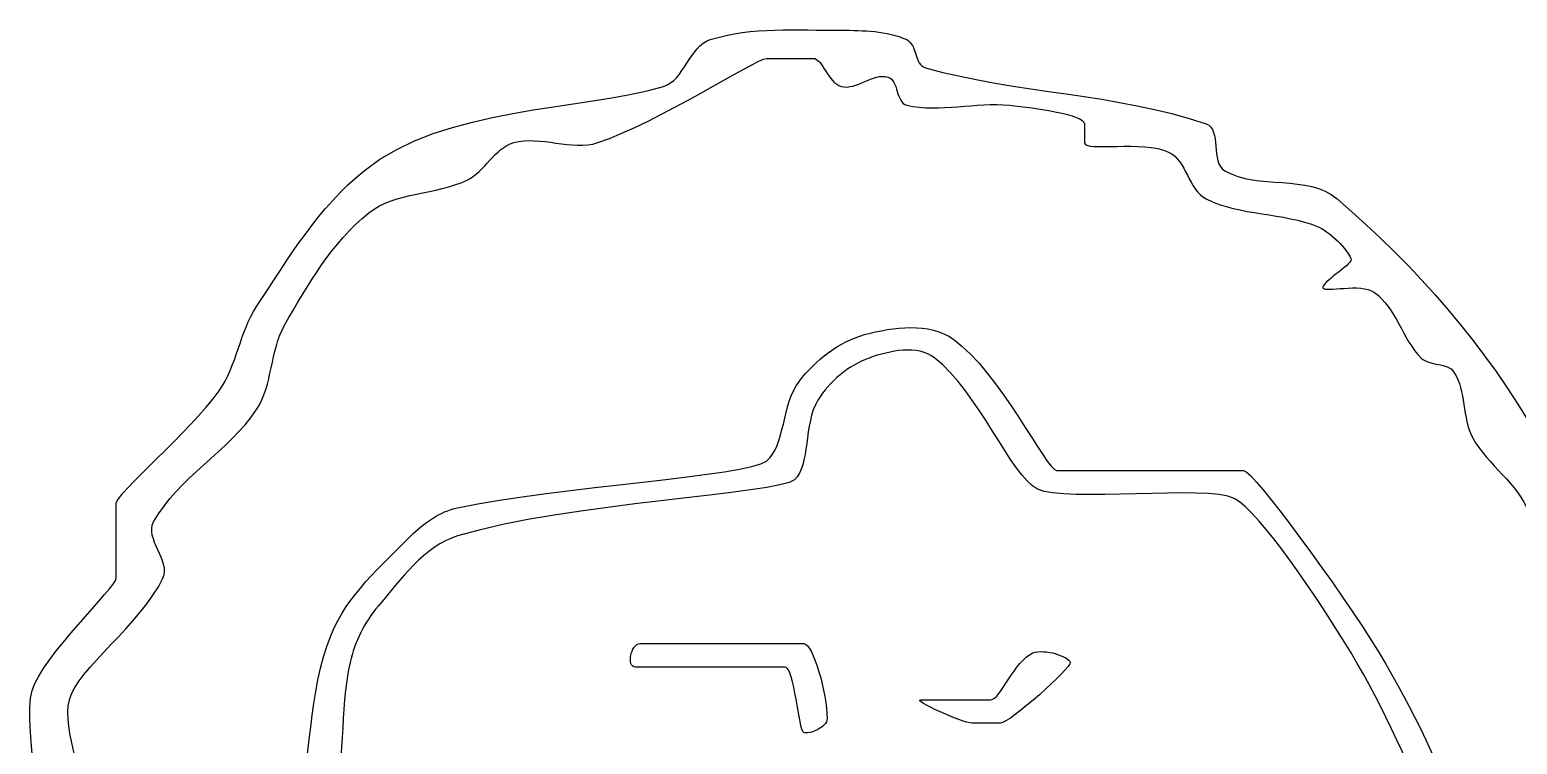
# Model space of a CAD drawing. Extents: x 4 to 678, y 18 to 648.
# Drawn here: x 224.8 to 383.8, y 571.8 to 648.1 of the extents above; entities that cross this region are included whole.
import ezdxf

# ---------------------------------------------------------------- set-up
doc = ezdxf.new("R2010")
doc.units = 0
doc.layers.add('Poly', color=3, linetype='CONTINUOUS')

msp = doc.modelspace()

# ---------------------------------------------------------------- linework, layer by layer
at = {"layer": 'Poly'}
for points in [[(297.5, 647), (298.34, 647.24), (299.19, 647.45), (300.05, 647.62), (300.91, 647.75), (301.78, 647.86), (302.66, 647.94), (303.54, 647.99), (304.42, 648.03), (305.3, 648.05), (306.19, 648.06), (307.08, 648.05), (307.97, 648.04), (308.85, 648.03), (309.74, 648.01), (310.62, 648), (311.5, 648)], [(311.5, 648), (311.94, 648), (312.39, 648), (312.84, 647.99), (313.29, 647.98), (313.73, 647.96), (314.18, 647.94), (314.63, 647.9), (315.08, 647.86), (315.52, 647.8), (315.96, 647.74), (316.4, 647.66), (316.83, 647.56), (317.26, 647.45), (317.68, 647.32), (318.09, 647.17), (318.5, 647)], [(292.5, 642), (292.9, 642.16), (293.27, 642.38), (293.61, 642.65), (293.92, 642.96), (294.21, 643.31), (294.48, 643.69), (294.75, 644.08), (295, 644.48), (295.26, 644.89), (295.53, 645.28), (295.8, 645.66), (296.09, 646.01), (296.4, 646.33), (296.73, 646.61), (297.1, 646.83), (297.5, 647)], [(318.5, 647), (318.69, 646.89), (318.85, 646.74), (318.99, 646.57), (319.11, 646.37), (319.22, 646.15), (319.31, 645.92), (319.4, 645.68), (319.48, 645.44), (319.56, 645.2), (319.65, 644.96), (319.74, 644.74), (319.85, 644.54), (319.98, 644.36), (320.13, 644.2), (320.3, 644.08), (320.5, 644)], [(285.5, 636), (286.74, 636.45), (288.06, 637), (289.44, 637.62), (290.86, 638.3), (292.29, 639.03), (293.73, 639.78), (295.14, 640.54), (296.51, 641.3), (297.82, 642.02), (299.04, 642.71), (300.16, 643.34), (301.16, 643.89), (302.01, 644.35), (302.7, 644.7), (303.2, 644.92), (303.5, 645)], [(303.5, 645), (303.56, 645), (303.71, 645), (303.96, 645), (304.28, 645), (304.66, 645), (305.08, 645), (305.53, 645), (306, 645), (306.47, 645), (306.92, 645), (307.34, 645), (307.72, 645), (308.04, 645), (308.29, 645), (308.44, 645), (308.5, 645)], [(308.5, 645), (308.68, 644.97), (308.86, 644.89), (309.03, 644.75), (309.2, 644.58), (309.36, 644.37), (309.53, 644.14), (309.69, 643.89), (309.86, 643.63), (310.03, 643.36), (310.21, 643.1), (310.4, 642.85), (310.59, 642.61), (310.8, 642.4), (311.02, 642.23), (311.25, 642.09), (311.5, 642)], [(320.5, 644), (322.35, 643.51), (324.21, 643.09), (326.09, 642.71), (327.97, 642.36), (329.87, 642.05), (331.76, 641.76), (333.66, 641.48), (335.56, 641.21), (337.46, 640.93), (339.36, 640.63), (341.25, 640.3), (343.12, 639.95), (344.99, 639.55), (346.84, 639.1), (348.68, 638.58), (350.5, 638)], [(311.5, 642), (311.81, 641.95), (312.12, 641.94), (312.43, 641.98), (312.75, 642.05), (313.06, 642.14), (313.38, 642.26), (313.69, 642.39), (314.01, 642.52), (314.32, 642.65), (314.63, 642.78), (314.95, 642.89), (315.26, 642.98), (315.57, 643.05), (315.88, 643.07), (316.19, 643.06), (316.5, 643)], [(316.5, 643), (316.7, 642.91), (316.87, 642.79), (317.01, 642.62), (317.14, 642.43), (317.24, 642.21), (317.33, 641.98), (317.42, 641.73), (317.49, 641.48), (317.57, 641.23), (317.66, 640.98), (317.75, 640.75), (317.86, 640.54), (317.98, 640.35), (318.13, 640.19), (318.3, 640.07), (318.5, 640)], [(260.5, 633), (262.18, 634.22), (263.99, 635.27), (265.89, 636.18), (267.89, 636.97), (269.95, 637.63), (272.07, 638.2), (274.22, 638.69), (276.39, 639.12), (278.57, 639.49), (280.73, 639.83), (282.86, 640.14), (284.95, 640.46), (286.97, 640.79), (288.92, 641.14), (290.76, 641.54), (292.5, 642)], [(318.5, 640), (319.17, 639.87), (319.85, 639.78), (320.53, 639.73), (321.21, 639.71), (321.9, 639.71), (322.59, 639.74), (323.28, 639.78), (323.97, 639.83), (324.67, 639.89), (325.36, 639.95), (326.05, 640), (326.75, 640.05), (327.44, 640.07), (328.13, 640.08), (328.81, 640.05), (329.5, 640)], [(329.5, 640), (330.04, 639.94), (330.63, 639.87), (331.25, 639.79), (331.9, 639.71), (332.57, 639.61), (333.23, 639.5), (333.89, 639.39), (334.53, 639.27), (335.13, 639.14), (335.69, 639), (336.2, 638.85), (336.63, 638.69), (337, 638.53), (337.27, 638.36), (337.44, 638.18), (337.5, 638)], [(337.5, 638), (337.5, 637.98), (337.5, 637.91), (337.5, 637.82), (337.5, 637.69), (337.5, 637.54), (337.5, 637.37), (337.5, 637.19), (337.5, 637), (337.5, 636.81), (337.5, 636.63), (337.5, 636.46), (337.5, 636.31), (337.5, 636.18), (337.5, 636.09), (337.5, 636.02), (337.5, 636)], [(350.5, 638), (350.79, 637.86), (351.01, 637.65), (351.18, 637.4), (351.31, 637.1), (351.4, 636.76), (351.47, 636.4), (351.52, 636.01), (351.55, 635.62), (351.59, 635.22), (351.63, 634.82), (351.69, 634.44), (351.77, 634.07), (351.88, 633.74), (352.04, 633.45), (352.24, 633.2), (352.5, 633)], [(276.5, 636), (277.05, 636.13), (277.6, 636.2), (278.16, 636.22), (278.72, 636.21), (279.29, 636.17), (279.86, 636.11), (280.44, 636.04), (281.01, 635.95), (281.59, 635.87), (282.16, 635.8), (282.73, 635.75), (283.3, 635.72), (283.86, 635.72), (284.41, 635.76), (284.96, 635.85), (285.5, 636)], [(271.5, 632), (271.85, 632.19), (272.18, 632.41), (272.5, 632.66), (272.8, 632.93), (273.1, 633.22), (273.39, 633.52), (273.67, 633.82), (273.95, 634.13), (274.23, 634.43), (274.52, 634.72), (274.82, 635), (275.12, 635.26), (275.44, 635.49), (275.77, 635.7), (276.13, 635.87), (276.5, 636)], [(337.5, 636), (337.57, 635.84), (337.77, 635.72), (338.1, 635.64), (338.52, 635.6), (339.04, 635.58), (339.63, 635.58), (340.28, 635.59), (340.97, 635.6), (341.7, 635.61), (342.45, 635.61), (343.2, 635.59), (343.94, 635.55), (344.65, 635.48), (345.33, 635.37), (345.95, 635.21), (346.5, 635)], [(346.5, 635), (346.84, 634.81), (347.15, 634.57), (347.43, 634.29), (347.67, 633.98), (347.9, 633.64), (348.11, 633.28), (348.32, 632.9), (348.51, 632.52), (348.71, 632.14), (348.91, 631.77), (349.12, 631.4), (349.34, 631.06), (349.59, 630.74), (349.86, 630.45), (350.16, 630.2), (350.5, 630)], [(249, 618.5), (249.64, 619.47), (250.27, 620.44), (250.91, 621.42), (251.55, 622.39), (252.2, 623.37), (252.86, 624.33), (253.54, 625.29), (254.22, 626.23), (254.92, 627.16), (255.64, 628.07), (256.39, 628.96), (257.15, 629.83), (257.94, 630.67), (258.76, 631.48), (259.62, 632.26), (260.5, 633)], [(352.5, 633), (353.19, 632.66), (353.91, 632.39), (354.67, 632.19), (355.44, 632.04), (356.24, 631.94), (357.04, 631.86), (357.85, 631.79), (358.66, 631.73), (359.47, 631.67), (360.27, 631.58), (361.05, 631.47), (361.8, 631.31), (362.53, 631.09), (363.23, 630.81), (363.89, 630.45), (364.5, 630)], [(261, 628.5), (261.56, 628.9), (262.14, 629.24), (262.76, 629.54), (263.39, 629.79), (264.05, 630.01), (264.72, 630.19), (265.4, 630.36), (266.09, 630.51), (266.78, 630.65), (267.48, 630.79), (268.17, 630.94), (268.86, 631.1), (269.55, 631.28), (270.21, 631.48), (270.87, 631.72), (271.5, 632)], [(350.5, 630), (351.2, 629.68), (351.92, 629.41), (352.65, 629.18), (353.4, 628.98), (354.15, 628.81), (354.91, 628.66), (355.68, 628.53), (356.46, 628.41), (357.23, 628.29), (358, 628.16), (358.77, 628.03), (359.54, 627.88), (360.3, 627.71), (361.04, 627.51), (361.78, 627.28), (362.5, 627)], [(364.5, 630), (366.08, 628.63), (367.63, 627.23), (369.16, 625.8), (370.66, 624.33), (372.13, 622.84), (373.57, 621.31), (374.98, 619.76), (376.36, 618.17), (377.7, 616.56), (379.01, 614.91), (380.28, 613.24), (381.51, 611.55), (382.7, 609.82), (383.84, 608.07), (384.94, 606.3), (386, 604.5)], [(252, 616.5), (252.47, 617.32), (252.94, 618.13), (253.42, 618.95), (253.9, 619.77), (254.4, 620.58), (254.91, 621.38), (255.43, 622.18), (255.96, 622.96), (256.52, 623.73), (257.09, 624.48), (257.68, 625.21), (258.29, 625.92), (258.93, 626.61), (259.59, 627.27), (260.28, 627.9), (261, 628.5)], [(362.5, 627), (362.79, 626.86), (363.09, 626.69), (363.39, 626.49), (363.69, 626.27), (363.99, 626.02), (364.28, 625.77), (364.56, 625.5), (364.82, 625.23), (365.07, 624.96), (365.29, 624.7), (365.49, 624.44), (365.67, 624.21), (365.81, 623.99), (365.91, 623.79), (365.98, 623.63), (366, 623.5)], [(366, 623.5), (365.96, 623.38), (365.86, 623.22), (365.71, 623.05), (365.5, 622.86), (365.26, 622.66), (365, 622.44), (364.72, 622.21), (364.42, 621.99), (364.14, 621.76), (363.86, 621.54), (363.61, 621.32), (363.38, 621.12), (363.2, 620.93), (363.07, 620.76), (363, 620.62), (363, 620.5)], [(363, 620.5), (363.08, 620.42), (363.23, 620.36), (363.45, 620.34), (363.73, 620.34), (364.06, 620.35), (364.43, 620.38), (364.84, 620.41), (365.26, 620.44), (365.71, 620.47), (366.15, 620.48), (366.6, 620.48), (367.04, 620.45), (367.45, 620.4), (367.84, 620.31), (368.19, 620.18), (368.5, 620)], [(368.5, 620), (368.92, 619.67), (369.3, 619.3), (369.65, 618.91), (369.98, 618.49), (370.29, 618.05), (370.57, 617.59), (370.85, 617.12), (371.11, 616.64), (371.38, 616.15), (371.64, 615.67), (371.91, 615.19), (372.19, 614.71), (372.49, 614.26), (372.8, 613.81), (373.14, 613.39), (373.5, 613)], [(245, 609.5), (245.34, 610.01), (245.65, 610.54), (245.92, 611.09), (246.18, 611.65), (246.41, 612.22), (246.63, 612.8), (246.84, 613.38), (247.04, 613.97), (247.24, 614.56), (247.44, 615.15), (247.66, 615.74), (247.88, 616.31), (248.12, 616.88), (248.39, 617.44), (248.68, 617.98), (249, 618.5)], [(249, 607.5), (249.31, 608), (249.57, 608.53), (249.79, 609.07), (249.99, 609.63), (250.16, 610.2), (250.31, 610.78), (250.44, 611.37), (250.57, 611.96), (250.69, 612.55), (250.82, 613.14), (250.96, 613.73), (251.12, 614.31), (251.29, 614.88), (251.49, 615.43), (251.73, 615.98), (252, 616.5)], [(307, 610.5), (307.34, 610.92), (307.69, 611.33), (308.06, 611.74), (308.45, 612.13), (308.85, 612.51), (309.26, 612.88), (309.68, 613.23), (310.12, 613.57), (310.57, 613.88), (311.03, 614.18), (311.51, 614.46), (311.99, 614.72), (312.48, 614.95), (312.98, 615.16), (313.48, 615.34), (314, 615.5)], [(314, 615.5), (314.58, 615.65), (315.18, 615.79), (315.79, 615.92), (316.41, 616.03), (317.04, 616.12), (317.67, 616.19), (318.3, 616.23), (318.93, 616.25), (319.55, 616.23), (320.16, 616.18), (320.77, 616.1), (321.35, 615.97), (321.92, 615.8), (322.47, 615.58), (323, 615.32), (323.5, 615)], [(321.5, 613), (321.14, 613.24), (320.76, 613.44), (320.36, 613.6), (319.94, 613.72), (319.5, 613.79), (319.05, 613.84), (318.6, 613.85), (318.13, 613.83), (317.66, 613.79), (317.19, 613.73), (316.73, 613.64), (316.26, 613.53), (315.8, 613.42), (315.36, 613.29), (314.92, 613.15), (314.5, 613)], [(323.5, 615), (324.41, 614.28), (325.32, 613.41), (326.23, 612.44), (327.12, 611.37), (328, 610.23), (328.85, 609.06), (329.66, 607.88), (330.44, 606.71), (331.18, 605.59), (331.86, 604.53), (332.48, 603.56), (333.04, 602.71), (333.53, 602), (333.94, 601.46), (334.26, 601.12), (334.5, 601)], [(314.5, 613), (314.08, 612.84), (313.67, 612.66), (313.27, 612.46), (312.87, 612.24), (312.49, 612.01), (312.11, 611.76), (311.74, 611.49), (311.38, 611.21), (311.03, 610.91), (310.7, 610.6), (310.38, 610.28), (310.07, 609.94), (309.78, 609.6), (309.5, 609.24), (309.24, 608.87), (309, 608.5)], [(332.5, 599), (331.95, 599.36), (331.39, 599.88), (330.81, 600.53), (330.22, 601.31), (329.61, 602.18), (328.98, 603.13), (328.34, 604.14), (327.67, 605.19), (326.98, 606.28), (326.28, 607.36), (325.54, 608.44), (324.79, 609.49), (324.01, 610.48), (323.2, 611.41), (322.36, 612.26), (321.5, 613)], [(373.5, 613), (373.68, 612.85), (373.88, 612.72), (374.1, 612.62), (374.33, 612.54), (374.57, 612.47), (374.82, 612.41), (375.07, 612.36), (375.33, 612.31), (375.58, 612.26), (375.83, 612.21), (376.06, 612.14), (376.29, 612.06), (376.5, 611.96), (376.69, 611.83), (376.86, 611.68), (377, 611.5)], [(377, 611.5), (377.23, 611.11), (377.42, 610.7), (377.58, 610.28), (377.71, 609.85), (377.82, 609.4), (377.91, 608.95), (377.99, 608.5), (378.07, 608.04), (378.14, 607.58), (378.21, 607.12), (378.3, 606.66), (378.39, 606.21), (378.5, 605.77), (378.64, 605.33), (378.8, 604.91), (379, 604.5)], [(234, 597.5), (234.09, 597.75), (234.34, 598.12), (234.74, 598.6), (235.28, 599.18), (235.92, 599.84), (236.65, 600.57), (237.46, 601.37), (238.32, 602.22), (239.22, 603.11), (240.13, 604.03), (241.05, 604.96), (241.95, 605.9), (242.81, 606.84), (243.62, 607.76), (244.36, 608.65), (245, 609.5)], [(303.5, 602), (303.86, 602.33), (304.16, 602.73), (304.43, 603.18), (304.65, 603.67), (304.84, 604.2), (305.01, 604.76), (305.17, 605.35), (305.32, 605.95), (305.46, 606.56), (305.61, 607.17), (305.77, 607.78), (305.95, 608.38), (306.15, 608.96), (306.39, 609.51), (306.67, 610.02), (307, 610.5)], [(238, 595.5), (238.52, 596.37), (239.11, 597.19), (239.74, 597.98), (240.41, 598.74), (241.11, 599.48), (241.84, 600.19), (242.6, 600.89), (243.36, 601.59), (244.13, 602.28), (244.89, 602.97), (245.65, 603.67), (246.38, 604.39), (247.09, 605.12), (247.77, 605.88), (248.41, 606.67), (249, 607.5)], [(309, 608.5), (308.74, 608.01), (308.52, 607.47), (308.34, 606.91), (308.2, 606.32), (308.08, 605.72), (307.98, 605.1), (307.89, 604.49), (307.81, 603.87), (307.72, 603.27), (307.63, 602.69), (307.52, 602.13), (307.39, 601.61), (307.23, 601.13), (307.03, 600.7), (306.79, 600.32), (306.5, 600)], [(379, 604.5), (379.31, 603.96), (379.66, 603.44), (380.04, 602.94), (380.44, 602.45), (380.86, 601.97), (381.29, 601.5), (381.73, 601.04), (382.17, 600.57), (382.6, 600.11), (383.02, 599.64), (383.43, 599.15), (383.81, 598.66), (384.16, 598.15), (384.48, 597.62), (384.77, 597.07), (385, 596.5)], [(270.5, 597), (272.64, 597.42), (274.96, 597.81), (277.41, 598.17), (279.96, 598.52), (282.56, 598.85), (285.18, 599.16), (287.78, 599.46), (290.31, 599.75), (292.74, 600.04), (295.03, 600.31), (297.13, 600.59), (299.01, 600.86), (300.62, 601.14), (301.94, 601.42), (302.91, 601.7), (303.5, 602)], [(306.5, 600), (305.94, 599.72), (304.94, 599.45), (303.54, 599.19), (301.79, 598.92), (299.74, 598.65), (297.43, 598.37), (294.91, 598.07), (292.23, 597.76), (289.43, 597.42), (286.56, 597.05), (283.66, 596.65), (280.8, 596.22), (278, 595.74), (275.32, 595.21), (272.8, 594.63), (270.5, 594)], [(334.5, 601), (334.72, 601), (335.36, 601), (336.35, 601), (337.62, 601), (339.14, 601), (340.83, 601), (342.63, 601), (344.5, 601), (346.37, 601), (348.17, 601), (349.86, 601), (351.38, 601), (352.65, 601), (353.64, 601), (354.28, 601), (354.5, 601)], [(354.5, 601), (354.78, 600.86), (355.24, 600.45), (355.85, 599.79), (356.59, 598.93), (357.46, 597.87), (358.41, 596.65), (359.45, 595.3), (360.54, 593.84), (361.67, 592.3), (362.82, 590.71), (363.97, 589.09), (365.09, 587.46), (366.18, 585.87), (367.21, 584.32), (368.15, 582.86), (369, 581.5)], [(353.5, 598), (352.83, 598.24), (351.91, 598.41), (350.76, 598.52), (349.43, 598.57), (347.96, 598.59), (346.38, 598.58), (344.72, 598.54), (343.03, 598.5), (341.33, 598.45), (339.67, 598.42), (338.09, 598.41), (336.61, 598.42), (335.27, 598.48), (334.12, 598.59), (333.18, 598.76), (332.5, 599)], [(366, 581.5), (365.3, 582.64), (364.55, 583.84), (363.76, 585.09), (362.94, 586.36), (362.09, 587.64), (361.22, 588.92), (360.34, 590.18), (359.47, 591.41), (358.6, 592.58), (357.75, 593.68), (356.93, 594.7), (356.14, 595.62), (355.4, 596.43), (354.7, 597.11), (354.07, 597.63), (353.5, 598)], [(234, 589.5), (234, 589.59), (234, 589.84), (234, 590.24), (234, 590.75), (234, 591.36), (234, 592.03), (234, 592.75), (234, 593.5), (234, 594.25), (234, 594.97), (234, 595.64), (234, 596.25), (234, 596.76), (234, 597.16), (234, 597.41), (234, 597.5)], [(265.5, 594), (265.76, 594.26), (266.03, 594.51), (266.31, 594.75), (266.59, 594.99), (266.89, 595.22), (267.18, 595.45), (267.49, 595.66), (267.8, 595.87), (268.12, 596.06), (268.44, 596.24), (268.77, 596.4), (269.11, 596.56), (269.45, 596.69), (269.8, 596.81), (270.15, 596.92), (270.5, 597)], [(239, 589.5), (239.12, 589.85), (239.17, 590.21), (239.15, 590.58), (239.07, 590.96), (238.95, 591.35), (238.81, 591.74), (238.64, 592.13), (238.46, 592.52), (238.28, 592.92), (238.11, 593.31), (237.97, 593.69), (237.86, 594.07), (237.8, 594.45), (237.8, 594.81), (237.86, 595.16), (238, 595.5)], [(257, 583.5), (257.34, 584.27), (257.72, 585.02), (258.15, 585.74), (258.6, 586.45), (259.09, 587.14), (259.6, 587.81), (260.14, 588.47), (260.7, 589.12), (261.27, 589.75), (261.86, 590.38), (262.46, 590.99), (263.07, 591.6), (263.68, 592.21), (264.29, 592.81), (264.9, 593.4), (265.5, 594)], [(270.5, 594), (269.84, 593.77), (269.2, 593.48), (268.58, 593.15), (267.99, 592.77), (267.42, 592.35), (266.87, 591.9), (266.33, 591.42), (265.81, 590.92), (265.31, 590.39), (264.81, 589.85), (264.33, 589.29), (263.85, 588.73), (263.38, 588.17), (262.92, 587.6), (262.46, 587.05), (262, 586.5)], [(225, 577.5), (225.29, 578.24), (225.72, 579.04), (226.26, 579.9), (226.89, 580.8), (227.6, 581.73), (228.35, 582.67), (229.14, 583.6), (229.93, 584.52), (230.71, 585.4), (231.45, 586.24), (232.14, 587.02), (232.75, 587.73), (233.27, 588.34), (233.66, 588.85), (233.91, 589.24), (234, 589.5)], [(229, 576.5), (229.23, 577.14), (229.58, 577.81), (230.04, 578.51), (230.59, 579.24), (231.23, 580), (231.92, 580.78), (232.67, 581.58), (233.44, 582.4), (234.24, 583.24), (235.03, 584.09), (235.82, 584.97), (236.57, 585.85), (237.28, 586.75), (237.93, 587.66), (238.51, 588.58), (239, 589.5)], [(262, 586.5), (261.73, 586.18), (261.48, 585.84), (261.23, 585.5), (260.99, 585.15), (260.76, 584.79), (260.54, 584.43), (260.34, 584.06), (260.14, 583.68), (259.96, 583.3), (259.78, 582.91), (259.62, 582.51), (259.47, 582.12), (259.34, 581.72), (259.21, 581.31), (259.1, 580.91), (259, 580.5)], [(253, 563.5), (253.35, 564.73), (253.64, 565.97), (253.9, 567.22), (254.11, 568.48), (254.3, 569.75), (254.47, 571.02), (254.63, 572.3), (254.79, 573.58), (254.95, 574.85), (255.13, 576.12), (255.34, 577.38), (255.57, 578.63), (255.85, 579.87), (256.17, 581.1), (256.55, 582.31), (257, 583.5)], [(289.5, 580), (289.33, 580.03), (289.19, 580.11), (289.09, 580.23), (289.02, 580.39), (288.97, 580.58), (288.96, 580.79), (288.97, 581.02), (289, 581.25), (289.06, 581.48), (289.14, 581.71), (289.24, 581.92), (289.36, 582.11), (289.5, 582.27), (289.65, 582.39), (289.82, 582.47), (290, 582.5)], [(290, 582.5), (290.2, 582.5), (290.75, 582.5), (291.61, 582.5), (292.73, 582.5), (294.06, 582.5), (295.54, 582.5), (297.12, 582.5), (298.75, 582.5), (300.38, 582.5), (301.96, 582.5), (303.44, 582.5), (304.77, 582.5), (305.89, 582.5), (306.75, 582.5), (307.3, 582.5), (307.5, 582.5)], [(307.5, 582.5), (307.69, 582.44), (307.89, 582.26), (308.1, 581.99), (308.31, 581.62), (308.52, 581.18), (308.73, 580.66), (308.93, 580.1), (309.12, 579.49), (309.31, 578.85), (309.47, 578.19), (309.62, 577.52), (309.75, 576.86), (309.85, 576.22), (309.93, 575.6), (309.98, 575.02), (310, 574.5)], [(259, 580.5), (258.8, 579.51), (258.64, 578.52), (258.51, 577.52), (258.41, 576.51), (258.33, 575.5), (258.26, 574.49), (258.21, 573.47), (258.15, 572.46), (258.09, 571.45), (258.02, 570.44), (257.93, 569.43), (257.82, 568.43), (257.67, 567.43), (257.49, 566.45), (257.27, 565.47), (257, 564.5)], [(327.5, 576.5), (327.69, 576.55), (327.9, 576.68), (328.12, 576.89), (328.35, 577.17), (328.59, 577.5), (328.85, 577.87), (329.11, 578.27), (329.39, 578.7), (329.68, 579.13), (329.98, 579.56), (330.29, 579.98), (330.61, 580.38), (330.94, 580.74), (331.28, 581.05), (331.64, 581.31), (332, 581.5)], [(336, 580.5), (335.95, 580.33), (335.76, 580.06), (335.44, 579.69), (335.03, 579.24), (334.52, 578.74), (333.95, 578.19), (333.33, 577.62), (332.68, 577.04), (332.01, 576.46), (331.35, 575.91), (330.71, 575.39), (330.11, 574.94), (329.58, 574.55), (329.11, 574.26), (328.75, 574.07), (328.5, 574)], [(332, 581.5), (332.25, 581.58), (332.53, 581.63), (332.83, 581.65), (333.14, 581.64), (333.46, 581.62), (333.79, 581.56), (334.11, 581.5), (334.43, 581.41), (334.73, 581.31), (335.01, 581.21), (335.27, 581.09), (335.5, 580.97), (335.69, 580.85), (335.84, 580.73), (335.95, 580.61), (336, 580.5)], [(375, 562.5), (374.52, 563.72), (374.02, 564.94), (373.53, 566.16), (373.02, 567.38), (372.51, 568.59), (371.98, 569.8), (371.45, 571), (370.9, 572.2), (370.34, 573.39), (369.77, 574.57), (369.18, 575.75), (368.58, 576.92), (367.96, 578.08), (367.32, 579.23), (366.67, 580.37), (366, 581.5)], [(369, 581.5), (369.68, 580.37), (370.34, 579.24), (370.98, 578.09), (371.61, 576.94), (372.23, 575.77), (372.83, 574.6), (373.41, 573.42), (373.98, 572.23), (374.54, 571.04), (375.07, 569.83), (375.6, 568.62), (376.11, 567.41), (376.6, 566.19), (377.08, 564.96), (377.55, 563.73), (378, 562.5)], [(305.5, 580), (305.32, 580), (304.81, 580), (304.02, 580), (303, 580), (301.79, 580), (300.44, 580), (298.99, 580), (297.5, 580), (296.01, 580), (294.56, 580), (293.21, 580), (292, 580), (290.98, 580), (290.19, 580), (289.68, 580), (289.5, 580)], [(307.5, 573), (307.4, 573.11), (307.3, 573.36), (307.2, 573.73), (307.1, 574.18), (307, 574.72), (306.89, 575.31), (306.78, 575.94), (306.67, 576.58), (306.55, 577.22), (306.43, 577.84), (306.3, 578.42), (306.16, 578.94), (306.01, 579.37), (305.85, 579.71), (305.68, 579.92), (305.5, 580)], [(226, 555.5), (226.16, 556.36), (226.22, 557.44), (226.21, 558.7), (226.14, 560.1), (226.02, 561.62), (225.86, 563.24), (225.67, 564.91), (225.48, 566.6), (225.28, 568.3), (225.1, 569.96), (224.94, 571.56), (224.83, 573.06), (224.76, 574.43), (224.76, 575.65), (224.83, 576.68), (225, 577.5)], [(231, 563.5), (230.94, 564.33), (230.82, 565.18), (230.67, 566.04), (230.49, 566.91), (230.28, 567.78), (230.06, 568.66), (229.83, 569.53), (229.61, 570.39), (229.4, 571.24), (229.21, 572.08), (229.05, 572.89), (228.92, 573.68), (228.85, 574.44), (228.83, 575.16), (228.88, 575.85), (229, 576.5)], [(325.5, 574), (325.26, 574.03), (324.94, 574.11), (324.54, 574.23), (324.08, 574.39), (323.58, 574.58), (323.06, 574.79), (322.52, 575.02), (322, 575.25), (321.5, 575.48), (321.04, 575.71), (320.63, 575.92), (320.3, 576.11), (320.05, 576.27), (319.91, 576.39), (319.89, 576.47), (320, 576.5)], [(320, 576.5), (320.08, 576.5), (320.32, 576.5), (320.69, 576.5), (321.17, 576.5), (321.74, 576.5), (322.37, 576.5), (323.05, 576.5), (323.75, 576.5), (324.45, 576.5), (325.13, 576.5), (325.76, 576.5), (326.33, 576.5), (326.81, 576.5), (327.18, 576.5), (327.42, 576.5), (327.5, 576.5)], [(310, 574.5), (309.98, 574.32), (309.92, 574.15), (309.82, 573.98), (309.69, 573.83), (309.53, 573.68), (309.35, 573.54), (309.16, 573.42), (308.96, 573.3), (308.74, 573.21), (308.53, 573.12), (308.32, 573.06), (308.12, 573.01), (307.93, 572.97), (307.76, 572.96), (307.62, 572.97), (307.5, 573)], [(328.5, 574), (328.47, 574), (328.37, 574), (328.22, 574), (328.03, 574), (327.8, 574), (327.55, 574), (327.28, 574), (327, 574), (326.72, 574), (326.45, 574), (326.2, 574), (325.97, 574), (325.78, 574), (325.63, 574), (325.53, 574), (325.5, 574)]]:
    msp.add_lwpolyline(points, dxfattribs=at)

doc.saveas('drawing.dxf')
